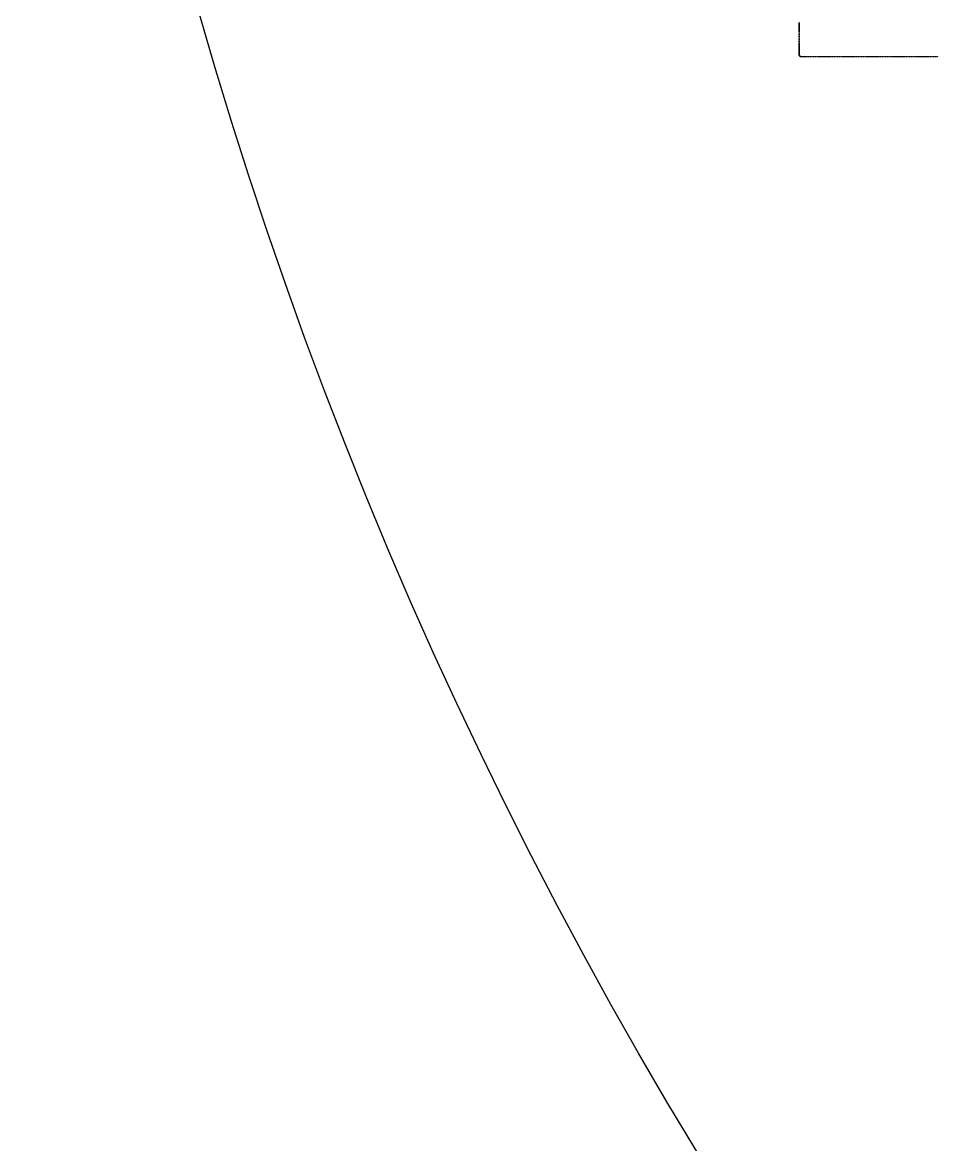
# Model space of a CAD drawing. Header units: inches. Extents: x 734146 to 834146, y 204695 to 304695.
# Drawn here: x 734146 to 743984, y 228825 to 240892 of the extents above; entities that cross this region are included whole.
import ezdxf

# ---------------------------------------------------------------- set-up
doc = ezdxf.new("R2010")
doc.units = ezdxf.units.IN
doc.header["$MEASUREMENT"] = 0

msp = doc.modelspace()

# ---------------------------------------------------------------- linework, layer by layer
for points in [[(742495, 240888), (742495, 240891), (742498, 240891), (742498, 240888)], [(742495, 240882), (742495, 240885), (742498, 240885), (742498, 240882)], [(742495, 240876), (742495, 240879), (742498, 240879), (742498, 240876)], [(742495, 240870), (742495, 240873), (742498, 240873), (742498, 240870)], [(742495, 240864), (742495, 240867), (742498, 240867), (742498, 240864)], [(742495, 240858), (742495, 240861), (742498, 240861), (742498, 240858)], [(742495, 240852), (742495, 240855), (742498, 240855), (742498, 240852)], [(742495, 240846), (742495, 240849), (742498, 240849), (742498, 240846)], [(742495, 240840), (742495, 240843), (742498, 240843), (742498, 240840)], [(742495, 240834), (742495, 240837), (742498, 240837), (742498, 240834)], [(742495, 240828), (742495, 240831), (742498, 240831), (742498, 240828)], [(742495, 240822), (742495, 240825), (742498, 240825), (742498, 240822)], [(742495, 240816), (742495, 240819), (742498, 240819), (742498, 240816)], [(742495, 240810), (742495, 240813), (742498, 240813), (742498, 240810)], [(742495, 240804), (742495, 240807), (742498, 240807), (742498, 240804)], [(742495, 240798), (742495, 240801), (742498, 240801), (742498, 240798)], [(742495, 240792), (742495, 240795), (742498, 240795), (742498, 240792)], [(742495, 240786), (742495, 240789), (742498, 240789), (742498, 240786)], [(742495, 240780), (742495, 240783), (742498, 240783), (742498, 240780)], [(742495, 240774), (742495, 240777), (742498, 240777), (742498, 240774)], [(742495, 240768), (742495, 240771), (742498, 240771), (742498, 240768)], [(742495, 240762), (742495, 240765), (742498, 240765), (742498, 240762)], [(742495, 240756), (742495, 240759), (742498, 240759), (742498, 240756)], [(742495, 240750), (742495, 240753), (742498, 240753), (742498, 240750)], [(742495, 240744), (742495, 240747), (742498, 240747), (742498, 240744)], [(742495, 240738), (742495, 240741), (742498, 240741), (742498, 240738)], [(742495, 240732), (742495, 240735), (742498, 240735), (742498, 240732)], [(742495, 240726), (742495, 240729), (742498, 240729), (742498, 240726)], [(742495, 240720), (742495, 240723), (742498, 240723), (742498, 240720)], [(742495, 240714), (742495, 240717), (742498, 240717), (742498, 240714)], [(742495, 240708), (742495, 240711), (742498, 240711), (742498, 240708)], [(742495, 240702), (742495, 240705), (742498, 240705), (742498, 240702)], [(742495, 240696), (742495, 240699), (742498, 240699), (742498, 240696)], [(742495, 240690), (742495, 240693), (742498, 240693), (742498, 240690)], [(742495, 240684), (742495, 240687), (742498, 240687), (742498, 240684)], [(742495, 240678), (742495, 240681), (742498, 240681), (742498, 240678)], [(742495, 240672), (742495, 240675), (742498, 240675), (742498, 240672)], [(742495, 240666), (742495, 240669), (742498, 240669), (742498, 240666)], [(742495, 240660), (742495, 240663), (742498, 240663), (742498, 240660)], [(742495, 240654), (742495, 240657), (742498, 240657), (742498, 240654)], [(742495, 240648), (742495, 240651), (742498, 240651), (742498, 240648)], [(742495, 240642), (742495, 240645), (742498, 240645), (742498, 240642)], [(742495, 240636), (742495, 240639), (742498, 240639), (742498, 240636)], [(742495, 240630), (742495, 240633), (742498, 240633), (742498, 240630)], [(742495, 240624), (742495, 240627), (742498, 240627), (742498, 240624)], [(742495, 240618), (742495, 240621), (742498, 240621), (742498, 240618)], [(742495, 240612), (742495, 240615), (742498, 240615), (742498, 240612)], [(742495, 240606), (742495, 240609), (742498, 240609), (742498, 240606)], [(742495, 240600), (742495, 240603), (742498, 240603), (742498, 240600)], [(742495, 240594), (742495, 240597), (742498, 240597), (742498, 240594)], [(742495, 240588), (742495, 240591), (742498, 240591), (742498, 240588)], [(742495, 240582), (742495, 240585), (742498, 240585), (742498, 240582)], [(742495, 240576), (742495, 240579), (742498, 240579), (742498, 240576)], [(742495, 240570), (742495, 240573), (742498, 240573), (742498, 240570)], [(742495, 240564), (742495, 240567), (742498, 240567), (742498, 240564)], [(742495, 240558), (742495, 240561), (742498, 240561), (742498, 240558)], [(742495, 240552), (742495, 240555), (742498, 240555), (742498, 240552)], [(742495, 240546), (742495, 240549), (742498, 240549), (742498, 240546)], [(742495, 240540), (742495, 240543), (742498, 240543), (742498, 240540)], [(742498, 240537), (742498, 240534), (742501, 240534), (742501, 240537)], [(742503, 240531), (742503, 240528), (742506, 240528), (742506, 240531)], [(742509, 240527), (742509, 240524), (742512, 240524), (742512, 240527)], [(742519, 240524), (742519, 240521), (742516, 240521), (742516, 240524)], [(742525, 240524), (742525, 240521), (742522, 240521), (742522, 240524)], [(742531, 240524), (742531, 240521), (742528, 240521), (742528, 240524)], [(742537, 240524), (742537, 240521), (742534, 240521), (742534, 240524)], [(742543, 240524), (742543, 240521), (742540, 240521), (742540, 240524)], [(742549, 240524), (742549, 240521), (742546, 240521), (742546, 240524)], [(742555, 240524), (742555, 240521), (742552, 240521), (742552, 240524)], [(742561, 240524), (742561, 240521), (742558, 240521), (742558, 240524)], [(742567, 240524), (742567, 240521), (742564, 240521), (742564, 240524)], [(742573, 240524), (742573, 240521), (742570, 240521), (742570, 240524)], [(742579, 240524), (742579, 240521), (742576, 240521), (742576, 240524)], [(742585, 240524), (742585, 240521), (742582, 240521), (742582, 240524)], [(742591, 240524), (742591, 240521), (742588, 240521), (742588, 240524)], [(742597, 240524), (742597, 240521), (742594, 240521), (742594, 240524)], [(742603, 240524), (742603, 240521), (742600, 240521), (742600, 240524)], [(742609, 240524), (742609, 240521), (742606, 240521), (742606, 240524)], [(742615, 240524), (742615, 240521), (742612, 240521), (742612, 240524)], [(742621, 240524), (742621, 240521), (742618, 240521), (742618, 240524)], [(742627, 240524), (742627, 240521), (742624, 240521), (742624, 240524)], [(742633, 240524), (742633, 240521), (742630, 240521), (742630, 240524)], [(742639, 240524), (742639, 240521), (742636, 240521), (742636, 240524)], [(742645, 240524), (742645, 240521), (742642, 240521), (742642, 240524)], [(742651, 240524), (742651, 240521), (742648, 240521), (742648, 240524)], [(742657, 240524), (742657, 240521), (742654, 240521), (742654, 240524)], [(742663, 240524), (742663, 240521), (742660, 240521), (742660, 240524)], [(742669, 240524), (742669, 240521), (742666, 240521), (742666, 240524)], [(742675, 240524), (742675, 240521), (742672, 240521), (742672, 240524)], [(742681, 240524), (742681, 240521), (742678, 240521), (742678, 240524)], [(742687, 240524), (742687, 240521), (742684, 240521), (742684, 240524)], [(742693, 240524), (742693, 240521), (742690, 240521), (742690, 240524)], [(742699, 240524), (742699, 240521), (742696, 240521), (742696, 240524)], [(742705, 240524), (742705, 240521), (742702, 240521), (742702, 240524)], [(742711, 240524), (742711, 240521), (742708, 240521), (742708, 240524)], [(742717, 240524), (742717, 240521), (742714, 240521), (742714, 240524)], [(742723, 240524), (742723, 240521), (742720, 240521), (742720, 240524)], [(742729, 240524), (742729, 240521), (742726, 240521), (742726, 240524)], [(742735, 240524), (742735, 240521), (742732, 240521), (742732, 240524)], [(742741, 240524), (742741, 240521), (742738, 240521), (742738, 240524)], [(742747, 240524), (742747, 240521), (742744, 240521), (742744, 240524)], [(742753, 240524), (742753, 240521), (742750, 240521), (742750, 240524)], [(742759, 240524), (742759, 240521), (742756, 240521), (742756, 240524)], [(742765, 240524), (742765, 240521), (742762, 240521), (742762, 240524)], [(742771, 240524), (742771, 240521), (742768, 240521), (742768, 240524)], [(742777, 240524), (742777, 240521), (742774, 240521), (742774, 240524)], [(742783, 240524), (742783, 240521), (742780, 240521), (742780, 240524)], [(742789, 240524), (742789, 240521), (742786, 240521), (742786, 240524)], [(742795, 240524), (742795, 240521), (742792, 240521), (742792, 240524)], [(742801, 240524), (742801, 240521), (742798, 240521), (742798, 240524)], [(742807, 240524), (742807, 240521), (742804, 240521), (742804, 240524)], [(742813, 240524), (742813, 240521), (742810, 240521), (742810, 240524)], [(742819, 240524), (742819, 240521), (742816, 240521), (742816, 240524)], [(742825, 240524), (742825, 240521), (742822, 240521), (742822, 240524)], [(742831, 240524), (742831, 240521), (742828, 240521), (742828, 240524)], [(742837, 240524), (742837, 240521), (742834, 240521), (742834, 240524)], [(742843, 240524), (742843, 240521), (742840, 240521), (742840, 240524)], [(742849, 240524), (742849, 240521), (742846, 240521), (742846, 240524)], [(742855, 240524), (742855, 240521), (742852, 240521), (742852, 240524)], [(742861, 240524), (742861, 240521), (742858, 240521), (742858, 240524)], [(742867, 240524), (742867, 240521), (742864, 240521), (742864, 240524)], [(742873, 240524), (742873, 240521), (742870, 240521), (742870, 240524)], [(742879, 240524), (742879, 240521), (742876, 240521), (742876, 240524)], [(742885, 240524), (742885, 240521), (742882, 240521), (742882, 240524)], [(742891, 240524), (742891, 240521), (742888, 240521), (742888, 240524)], [(742897, 240524), (742897, 240521), (742894, 240521), (742894, 240524)], [(742903, 240524), (742903, 240521), (742900, 240521), (742900, 240524)], [(742909, 240524), (742909, 240521), (742906, 240521), (742906, 240524)], [(742915, 240524), (742915, 240521), (742912, 240521), (742912, 240524)], [(742921, 240524), (742921, 240521), (742918, 240521), (742918, 240524)], [(742927, 240524), (742927, 240521), (742924, 240521), (742924, 240524)], [(742933, 240524), (742933, 240521), (742930, 240521), (742930, 240524)], [(742939, 240524), (742939, 240521), (742936, 240521), (742936, 240524)], [(742945, 240524), (742945, 240521), (742942, 240521), (742942, 240524)], [(742951, 240524), (742951, 240521), (742948, 240521), (742948, 240524)], [(742957, 240524), (742957, 240521), (742954, 240521), (742954, 240524)], [(742963, 240524), (742963, 240521), (742960, 240521), (742960, 240524)], [(742969, 240524), (742969, 240521), (742966, 240521), (742966, 240524)], [(742975, 240524), (742975, 240521), (742972, 240521), (742972, 240524)], [(742981, 240524), (742981, 240521), (742978, 240521), (742978, 240524)], [(742987, 240524), (742987, 240521), (742984, 240521), (742984, 240524)], [(742993, 240524), (742993, 240521), (742990, 240521), (742990, 240524)], [(742999, 240524), (742999, 240521), (742996, 240521), (742996, 240524)], [(743005, 240524), (743005, 240521), (743002, 240521), (743002, 240524)], [(743011, 240524), (743011, 240521), (743008, 240521), (743008, 240524)], [(743017, 240524), (743017, 240521), (743014, 240521), (743014, 240524)], [(743023, 240524), (743023, 240521), (743020, 240521), (743020, 240524)], [(743029, 240524), (743029, 240521), (743026, 240521), (743026, 240524)], [(743035, 240524), (743035, 240521), (743032, 240521), (743032, 240524)], [(743041, 240524), (743041, 240521), (743038, 240521), (743038, 240524)], [(743047, 240524), (743047, 240521), (743044, 240521), (743044, 240524)], [(743053, 240524), (743053, 240521), (743050, 240521), (743050, 240524)], [(743059, 240524), (743059, 240521), (743056, 240521), (743056, 240524)], [(743065, 240524), (743065, 240521), (743062, 240521), (743062, 240524)], [(743071, 240524), (743071, 240521), (743068, 240521), (743068, 240524)], [(743077, 240524), (743077, 240521), (743074, 240521), (743074, 240524)], [(743083, 240524), (743083, 240521), (743080, 240521), (743080, 240524)], [(743089, 240524), (743089, 240521), (743086, 240521), (743086, 240524)], [(743095, 240524), (743095, 240521), (743092, 240521), (743092, 240524)], [(743101, 240524), (743101, 240521), (743098, 240521), (743098, 240524)], [(743107, 240524), (743107, 240521), (743104, 240521), (743104, 240524)], [(743113, 240524), (743113, 240521), (743110, 240521), (743110, 240524)], [(743119, 240524), (743119, 240521), (743116, 240521), (743116, 240524)], [(743125, 240524), (743125, 240521), (743122, 240521), (743122, 240524)], [(743131, 240524), (743131, 240521), (743128, 240521), (743128, 240524)], [(743137, 240524), (743137, 240521), (743134, 240521), (743134, 240524)], [(743143, 240524), (743143, 240521), (743140, 240521), (743140, 240524)], [(743149, 240524), (743149, 240521), (743146, 240521), (743146, 240524)], [(743155, 240524), (743155, 240521), (743152, 240521), (743152, 240524)], [(743161, 240524), (743161, 240521), (743158, 240521), (743158, 240524)], [(743167, 240524), (743167, 240521), (743164, 240521), (743164, 240524)], [(743173, 240524), (743173, 240521), (743170, 240521), (743170, 240524)], [(743179, 240524), (743179, 240521), (743176, 240521), (743176, 240524)], [(743185, 240524), (743185, 240521), (743182, 240521), (743182, 240524)], [(743191, 240524), (743191, 240521), (743188, 240521), (743188, 240524)], [(743197, 240524), (743197, 240521), (743194, 240521), (743194, 240524)], [(743203, 240524), (743203, 240521), (743200, 240521), (743200, 240524)], [(743209, 240524), (743209, 240521), (743206, 240521), (743206, 240524)], [(743215, 240524), (743215, 240521), (743212, 240521), (743212, 240524)], [(743221, 240524), (743221, 240521), (743218, 240521), (743218, 240524)], [(743227, 240524), (743227, 240521), (743224, 240521), (743224, 240524)], [(743233, 240524), (743233, 240521), (743230, 240521), (743230, 240524)], [(743239, 240524), (743239, 240521), (743236, 240521), (743236, 240524)], [(743245, 240524), (743245, 240521), (743242, 240521), (743242, 240524)], [(743251, 240524), (743251, 240521), (743248, 240521), (743248, 240524)], [(743257, 240524), (743257, 240521), (743254, 240521), (743254, 240524)], [(743263, 240524), (743263, 240521), (743260, 240521), (743260, 240524)], [(743269, 240524), (743269, 240521), (743266, 240521), (743266, 240524)], [(743275, 240524), (743275, 240521), (743272, 240521), (743272, 240524)], [(743281, 240524), (743281, 240521), (743278, 240521), (743278, 240524)], [(743287, 240524), (743287, 240521), (743284, 240521), (743284, 240524)], [(743293, 240524), (743293, 240521), (743290, 240521), (743290, 240524)], [(743299, 240524), (743299, 240521), (743296, 240521), (743296, 240524)], [(743305, 240524), (743305, 240521), (743302, 240521), (743302, 240524)], [(743311, 240524), (743311, 240521), (743308, 240521), (743308, 240524)], [(743317, 240524), (743317, 240521), (743314, 240521), (743314, 240524)], [(743323, 240524), (743323, 240521), (743320, 240521), (743320, 240524)], [(743329, 240524), (743329, 240521), (743326, 240521), (743326, 240524)], [(743335, 240524), (743335, 240521), (743332, 240521), (743332, 240524)], [(743341, 240524), (743341, 240521), (743338, 240521), (743338, 240524)], [(743347, 240524), (743347, 240521), (743344, 240521), (743344, 240524)], [(743353, 240524), (743353, 240521), (743350, 240521), (743350, 240524)], [(743359, 240524), (743359, 240521), (743356, 240521), (743356, 240524)], [(743365, 240524), (743365, 240521), (743362, 240521), (743362, 240524)], [(743371, 240524), (743371, 240521), (743368, 240521), (743368, 240524)], [(743377, 240524), (743377, 240521), (743374, 240521), (743374, 240524)], [(743383, 240524), (743383, 240521), (743380, 240521), (743380, 240524)], [(743389, 240524), (743389, 240521), (743386, 240521), (743386, 240524)], [(743395, 240524), (743395, 240521), (743392, 240521), (743392, 240524)], [(743401, 240524), (743401, 240521), (743398, 240521), (743398, 240524)], [(743407, 240524), (743407, 240521), (743404, 240521), (743404, 240524)], [(743413, 240524), (743413, 240521), (743410, 240521), (743410, 240524)], [(743419, 240524), (743419, 240521), (743416, 240521), (743416, 240524)], [(743425, 240524), (743425, 240521), (743422, 240521), (743422, 240524)], [(743431, 240524), (743431, 240521), (743428, 240521), (743428, 240524)], [(743437, 240524), (743437, 240521), (743434, 240521), (743434, 240524)], [(743443, 240524), (743443, 240521), (743440, 240521), (743440, 240524)], [(743449, 240524), (743449, 240521), (743446, 240521), (743446, 240524)], [(743455, 240524), (743455, 240521), (743452, 240521), (743452, 240524)], [(743461, 240524), (743461, 240521), (743458, 240521), (743458, 240524)], [(743467, 240524), (743467, 240521), (743464, 240521), (743464, 240524)], [(743473, 240524), (743473, 240521), (743470, 240521), (743470, 240524)], [(743479, 240524), (743479, 240521), (743476, 240521), (743476, 240524)], [(743485, 240524), (743485, 240521), (743482, 240521), (743482, 240524)], [(743491, 240524), (743491, 240521), (743488, 240521), (743488, 240524)], [(743497, 240524), (743497, 240521), (743494, 240521), (743494, 240524)], [(743503, 240524), (743503, 240521), (743500, 240521), (743500, 240524)], [(743509, 240524), (743509, 240521), (743506, 240521), (743506, 240524)], [(743515, 240524), (743515, 240521), (743512, 240521), (743512, 240524)], [(743521, 240524), (743521, 240521), (743518, 240521), (743518, 240524)], [(743527, 240524), (743527, 240521), (743524, 240521), (743524, 240524)], [(743533, 240524), (743533, 240521), (743530, 240521), (743530, 240524)], [(743539, 240524), (743539, 240521), (743536, 240521), (743536, 240524)], [(743545, 240524), (743545, 240521), (743542, 240521), (743542, 240524)], [(743551, 240524), (743551, 240521), (743548, 240521), (743548, 240524)], [(743557, 240524), (743557, 240521), (743554, 240521), (743554, 240524)], [(743563, 240524), (743563, 240521), (743560, 240521), (743560, 240524)], [(743569, 240524), (743569, 240521), (743566, 240521), (743566, 240524)], [(743575, 240524), (743575, 240521), (743572, 240521), (743572, 240524)], [(743581, 240524), (743581, 240521), (743578, 240521), (743578, 240524)], [(743587, 240524), (743587, 240521), (743584, 240521), (743584, 240524)], [(743593, 240524), (743593, 240521), (743590, 240521), (743590, 240524)], [(743599, 240524), (743599, 240521), (743596, 240521), (743596, 240524)], [(743605, 240524), (743605, 240521), (743602, 240521), (743602, 240524)], [(743611, 240524), (743611, 240521), (743608, 240521), (743608, 240524)], [(743617, 240524), (743617, 240521), (743614, 240521), (743614, 240524)], [(743623, 240524), (743623, 240521), (743620, 240521), (743620, 240524)], [(743629, 240524), (743629, 240521), (743626, 240521), (743626, 240524)], [(743635, 240524), (743635, 240521), (743632, 240521), (743632, 240524)], [(743641, 240524), (743641, 240521), (743638, 240521), (743638, 240524)], [(743647, 240524), (743647, 240521), (743644, 240521), (743644, 240524)], [(743653, 240524), (743653, 240521), (743650, 240521), (743650, 240524)], [(743659, 240524), (743659, 240521), (743656, 240521), (743656, 240524)], [(743665, 240524), (743665, 240521), (743662, 240521), (743662, 240524)], [(743671, 240524), (743671, 240521), (743668, 240521), (743668, 240524)], [(743677, 240524), (743677, 240521), (743674, 240521), (743674, 240524)], [(743683, 240524), (743683, 240521), (743680, 240521), (743680, 240524)], [(743689, 240524), (743689, 240521), (743686, 240521), (743686, 240524)], [(743695, 240524), (743695, 240521), (743692, 240521), (743692, 240524)], [(743701, 240524), (743701, 240521), (743698, 240521), (743698, 240524)], [(743707, 240524), (743707, 240521), (743704, 240521), (743704, 240524)], [(743713, 240524), (743713, 240521), (743710, 240521), (743710, 240524)], [(743719, 240524), (743719, 240521), (743716, 240521), (743716, 240524)], [(743725, 240524), (743725, 240521), (743722, 240521), (743722, 240524)], [(743731, 240524), (743731, 240521), (743728, 240521), (743728, 240524)], [(743737, 240524), (743737, 240521), (743734, 240521), (743734, 240524)], [(743743, 240524), (743743, 240521), (743740, 240521), (743740, 240524)], [(743749, 240524), (743749, 240521), (743746, 240521), (743746, 240524)], [(743755, 240524), (743755, 240521), (743752, 240521), (743752, 240524)], [(743761, 240524), (743761, 240521), (743758, 240521), (743758, 240524)], [(743767, 240524), (743767, 240521), (743764, 240521), (743764, 240524)], [(743773, 240524), (743773, 240521), (743770, 240521), (743770, 240524)], [(743779, 240524), (743779, 240521), (743776, 240521), (743776, 240524)], [(743785, 240524), (743785, 240521), (743782, 240521), (743782, 240524)], [(743791, 240524), (743791, 240521), (743788, 240521), (743788, 240524)], [(743797, 240524), (743797, 240521), (743794, 240521), (743794, 240524)], [(743803, 240524), (743803, 240521), (743800, 240521), (743800, 240524)], [(743809, 240524), (743809, 240521), (743806, 240521), (743806, 240524)], [(743815, 240524), (743815, 240521), (743812, 240521), (743812, 240524)], [(743821, 240524), (743821, 240521), (743818, 240521), (743818, 240524)], [(743827, 240524), (743827, 240521), (743824, 240521), (743824, 240524)], [(743833, 240524), (743833, 240521), (743830, 240521), (743830, 240524)], [(743839, 240524), (743839, 240521), (743836, 240521), (743836, 240524)], [(743845, 240524), (743845, 240521), (743842, 240521), (743842, 240524)], [(743851, 240524), (743851, 240521), (743848, 240521), (743848, 240524)], [(743857, 240524), (743857, 240521), (743854, 240521), (743854, 240524)], [(743863, 240524), (743863, 240521), (743860, 240521), (743860, 240524)], [(743869, 240524), (743869, 240521), (743866, 240521), (743866, 240524)], [(743875, 240524), (743875, 240521), (743872, 240521), (743872, 240524)], [(743881, 240524), (743881, 240521), (743878, 240521), (743878, 240524)], [(743887, 240524), (743887, 240521), (743884, 240521), (743884, 240524)], [(743893, 240524), (743893, 240521), (743890, 240521), (743890, 240524)], [(743899, 240524), (743899, 240521), (743896, 240521), (743896, 240524)], [(743905, 240524), (743905, 240521), (743902, 240521), (743902, 240524)], [(743911, 240524), (743911, 240521), (743908, 240521), (743908, 240524)], [(743917, 240524), (743917, 240521), (743914, 240521), (743914, 240524)], [(743923, 240524), (743923, 240521), (743920, 240521), (743920, 240524)], [(743929, 240524), (743929, 240521), (743926, 240521), (743926, 240524)], [(743935, 240524), (743935, 240521), (743932, 240521), (743932, 240524)], [(743941, 240524), (743941, 240521), (743938, 240521), (743938, 240524)], [(743947, 240524), (743947, 240521), (743944, 240521), (743944, 240524)], [(743953, 240524), (743953, 240521), (743950, 240521), (743950, 240524)], [(743959, 240524), (743959, 240521), (743956, 240521), (743956, 240524)], [(743965, 240524), (743965, 240521), (743962, 240521), (743962, 240524)], [(743971, 240524), (743971, 240521), (743968, 240521), (743968, 240524)], [(743977, 240524), (743977, 240521), (743974, 240521), (743974, 240524)], [(743983, 240524), (743983, 240521), (743980, 240521), (743980, 240524)]]:
    msp.add_lwpolyline(points, close=True)
msp.add_circle((784146, 254695), 50000)

doc.saveas('drawing.dxf')
